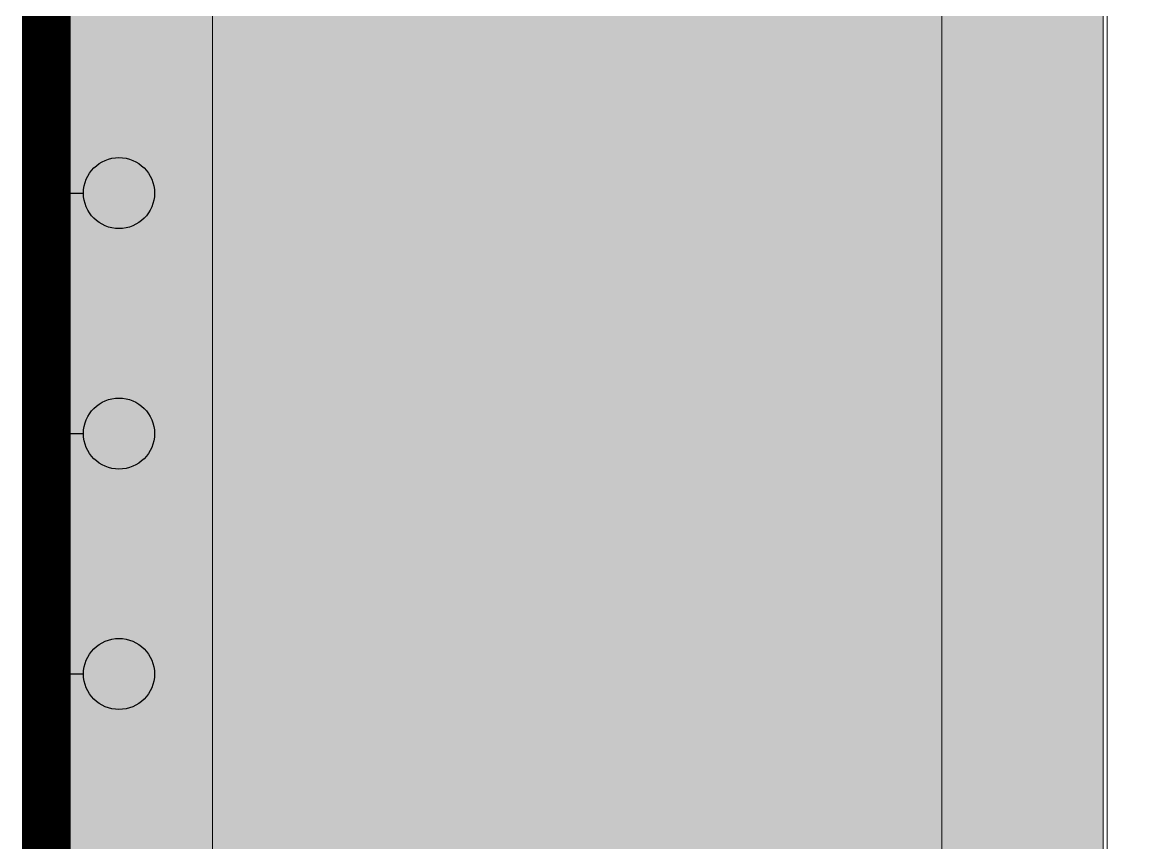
# Model space of a CAD drawing. Header units: metres. Extents: x 349703 to 349913, y 9282546 to 9282694.
# Drawn here: x 349782.7 to 349789.54, y 9282667.94 to 9282673.03 of the extents above; entities that cross this region are included whole.
import ezdxf

# ---------------------------------------------------------------- set-up
doc = ezdxf.new("R2010")
doc.units = ezdxf.units.M
doc.header["$LTSCALE"] = 0.25
for name, color, linetype, lineweight in [('AREA-VERDE', 3, 'CONTINUOUS', 9), ('ARQ-FONDO', 253, 'CONTINUOUS', 9), ('LLORAD-SIMB', 1, 'CONTINUOUS', 25), ('LLORAD-TRAMO', 1, 'CONTINUOUS', 70)]:
    doc.layers.add(name, color=color, linetype=linetype, lineweight=lineweight)

msp = doc.modelspace()

# ---------------------------------------------------------------- hatches: boundary and pattern name
at = {"layer": 'AREA-VERDE', "lineweight": 0, "true_color": 0xc4e4b2, "transparency": 33554687}
h = msp.add_hatch(color=3, dxfattribs=at)
h.dxf.hatch_style = 1
h.paths.add_polyline_path([(349789.3945, 9282677.3624), (349782.88, 9282677.3624), (349782.88, 9282641.1423), (349789.3945, 9282641.1423)])
h.paths.add_polyline_path([(349788.3945, 9282676.3624), (349788.3945, 9282642.1423), (349783.88, 9282642.1423), (349783.88, 9282676.3624)], flags=16)
at = {"layer": 'AREA-VERDE', "lineweight": 0, "true_color": 0xc4e4b2, "transparency": 33554610}
h = msp.add_hatch(color=3, dxfattribs=at)
h.dxf.hatch_style = 1
h.paths.add_polyline_path([(349788.3945, 9282676.3624), (349783.88, 9282676.3624), (349783.88, 9282642.1423), (349788.3945, 9282642.1423)])

# ---------------------------------------------------------------- linework, layer by layer
at = {"layer": 'ARQ-FONDO'}
for points in [[(349782.88, 9282677.3624), (349789.3945, 9282677.3624), (349789.3945, 9282641.1423), (349782.88, 9282641.1423)], [(349783.88, 9282676.3624), (349788.3945, 9282676.3624), (349788.3945, 9282642.1423), (349783.88, 9282642.1423)], [(349789.4199, 9282675.4863), (349809.3548, 9282675.4863), (349809.3548, 9282661.7368), (349789.4199, 9282661.7368)]]:
    msp.add_lwpolyline(points, close=True, dxfattribs=at)
at = {"layer": 'LLORAD-SIMB'}
for p, q in [((349782.85, 9282671.9672), (349783.08, 9282671.9672)), ((349782.85, 9282670.478), (349783.08, 9282670.478)), ((349782.85, 9282668.9889), (349783.08, 9282668.9889))]:
    msp.add_line(p, q, dxfattribs=at)
for centre in [(349783.3, 9282671.9672), (349783.3, 9282670.478), (349783.3, 9282668.9889)]:
    msp.add_circle(centre, 0.22, dxfattribs=at)
at = {"layer": 'LLORAD-TRAMO', "const_width": 0.3}
msp.add_lwpolyline([(349782.85, 9282673.19), (349782.85, 9282672.94), (349782.85, 9282672.69), (349782.85, 9282672.44), (349782.85, 9282672.19), (349782.85, 9282671.94), (349782.85, 9282671.69), (349782.85, 9282671.44), (349782.85, 9282671.19), (349782.85, 9282670.94), (349782.85, 9282670.69), (349782.85, 9282670.44), (349782.85, 9282670.19), (349782.85, 9282669.94), (349782.85, 9282669.69), (349782.85, 9282669.44), (349782.85, 9282669.19), (349782.85, 9282668.94), (349782.85, 9282668.69), (349782.85, 9282668.44), (349782.85, 9282668.19), (349782.85, 9282667.94), (349782.85, 9282667.69)], dxfattribs=at)

doc.saveas('drawing.dxf')
